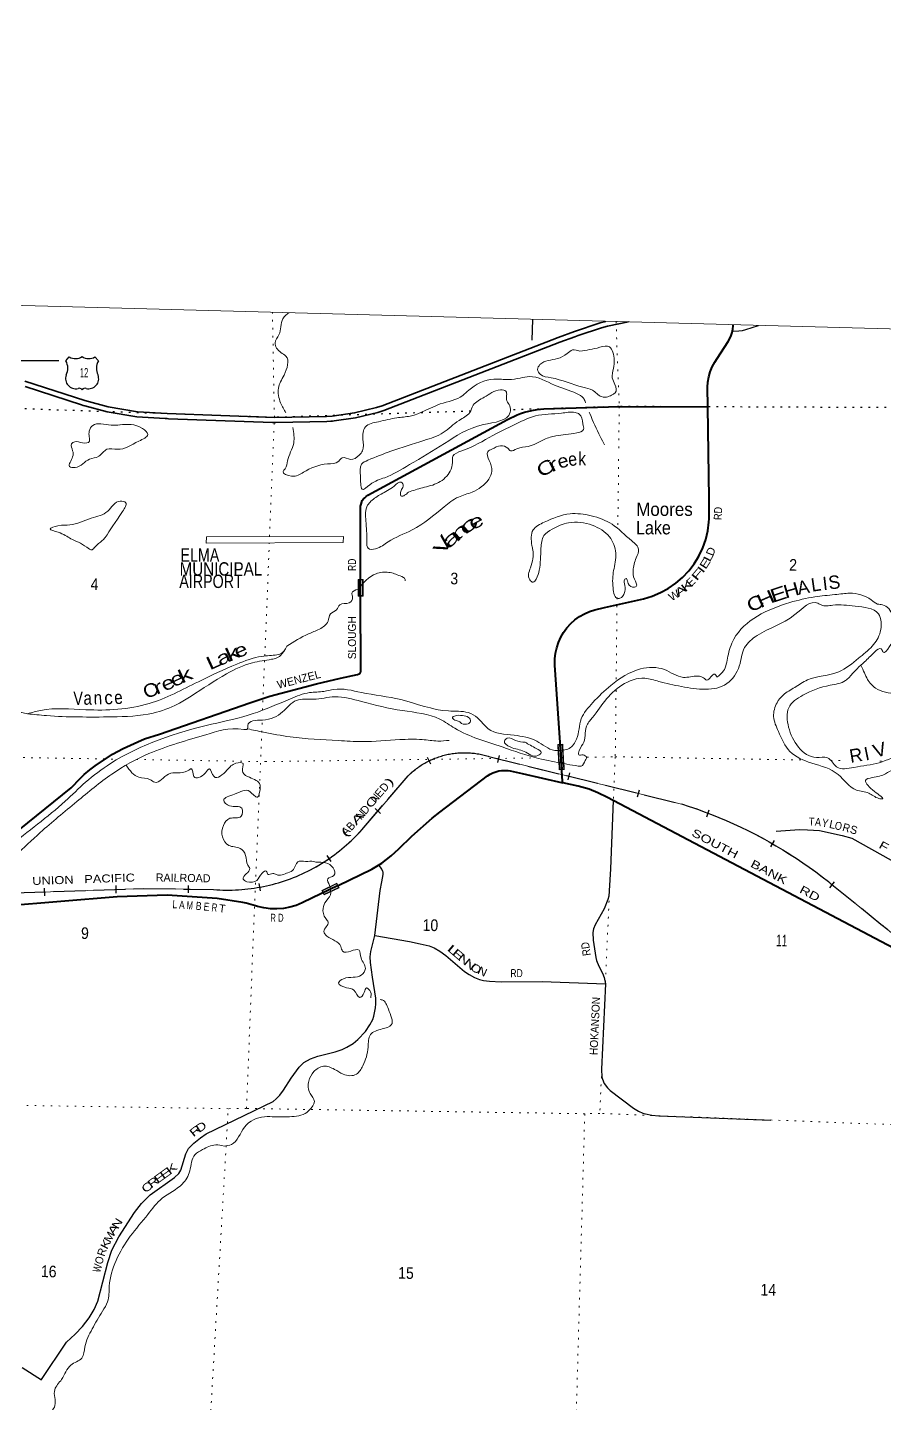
# Model space of a CAD drawing. Header units: feet. Extents: x -757852 to -501257, y -360805 to -170898.
# Drawn here: x -612499 to -599646, y -191529 to -170898 of the extents above; entities that cross this region are included whole.
import ezdxf
from ezdxf.enums import TextEntityAlignment as Align

# ---------------------------------------------------------------- set-up
doc = ezdxf.new("R2010")
doc.units = ezdxf.units.FT
doc.header["$LTSCALE"] = 80
doc.linetypes.add('DOTTED', pattern=[1.5, 0.3, -1.2])
doc.linetypes.add('LONG_DASHED', pattern=[7.5, 6, -1.5])
for name, color, linetype, lineweight in [('16', 7, 'Continuous', 25), ('20', 7, 'Continuous', 70), ('26', 7, 'Continuous', 40), ('27', 7, 'Continuous', 13), ('29', 7, 'Continuous', 25), ('31', 7, 'Continuous', 13), ('34', 7, 'Continuous', 13), ('36', 7, 'Continuous', 13), ('39', 7, 'Continuous', 13), ('4', 7, 'Continuous', 13), ('41', 7, 'Continuous', 13), ('6', 7, 'DOTTED', 25), ('61', 7, 'Continuous', 13), ('63', 7, 'Continuous', 25), ('7', 7, 'DOTTED', 13)]:
    doc.layers.add(name, color=color, linetype=linetype, lineweight=lineweight)
doc.layers.add('30', color=7, linetype='Continuous')

msp = doc.modelspace()

# ---------------------------------------------------------------- linework, layer by layer
at = {"layer": '16'}
for p, q in [((-611923.39, -175896.76), (-611872.08, -175838)), ((-611680.32, -175832.03), (-611680.6, -175832.23)), ((-611488.23, -175837.91), (-611436.84, -175896.76))]:
    msp.add_line(p, q, dxfattribs=at)
for centre, radius, start, end in [((-612116.37, -176007.39), 222.05, 332.97043, 29.75871), ((-611781, -175680.34), 182.07, 239.97227, 303.45418), ((-611579.22, -175680.84), 181.52, 236.33975, 300.08743), ((-611579.23, -175680.34), 182.07, 236.54582, 236.59441), ((-611243.87, -176007.39), 222.05, 150.24129, 207.02957), ((-611777.18, -176162.29), 151.42, 159.09177, 283.81923), ((-611583.06, -176162.29), 151.42, 256.18077, 20.90823)]:
    msp.add_arc(centre, radius, start, end, dxfattribs=at)
for centre, major_axis, start_param, end_param in [((-611721.84, -176361.11), (-19.56, 51.67), 4.95877769, 6.28318531), ((-611638.39, -176361.11), (19.56, 51.67), 0, 1.32637542)]:
    msp.add_ellipse(centre, major_axis=major_axis, ratio=0.929097, start_param=start_param, end_param=end_param, dxfattribs=at)
at = {"layer": '20', "lineweight": 35}
for points in [[(-612538.45, -176199.08), (-611640.84, -176492.04), (-611290.55, -176585.86), (-610850.95, -176659.86), (-610406.02, -176687.5), (-608796.83, -176744.02), (-608013.32, -176729.41), (-607929.85, -176723.01), (-607594.05, -176677.16), (-607264.89, -176596.46), (-607178.05, -176568.95), (-604539.97, -175544.03), (-604293.17, -175454.11), (-603912.71, -175326.38), (-603827.68, -175303.48)], [(-612536.74, -176278.54), (-611689.11, -176555.18), (-611663.5, -176563.54), (-611639.11, -176570.07), (-611306.85, -176659.07), (-610859.51, -176734.37), (-610433.65, -176760.82), (-610405.75, -176762.55), (-610383.65, -176763.33), (-608824.46, -176818.09), (-608799.43, -176818.97), (-608774.46, -176818.51), (-608008, -176804.22), (-607948.69, -176799.67), (-607923.48, -176797.73), (-607898.69, -176794.35), (-607580.03, -176750.84), (-607243.25, -176668.27), (-607154.39, -176640.12), (-604513.55, -175614.23), (-604292.5, -175533.69), (-604264.52, -175523.49), (-604242.5, -175516.1), (-603892.6, -175398.63), (-603801.63, -175374.53), (-603484.88, -175312.57)]]:
    msp.add_lwpolyline(points, dxfattribs=at)
at = {"layer": '26'}
for p, q in [((-602277.63, -177958.04), (-602297.39, -176585.65)), ((-607393.41, -177907.7), (-605300.93, -176777.47)), ((-602275.81, -178084.4), (-602277.63, -177958.04))]:
    msp.add_line(p, q, dxfattribs=at)
for points in [[(-602297.39, -176585.65), (-602301.62, -176292.17), (-602295.5, -176212.98), (-602281.13, -176134.86), (-602258.67, -176058.67), (-602228.38, -175985.25), (-602190.58, -175915.4), (-602154.94, -175862.25), (-601992.26, -175605.73), (-601967.22, -175562.42), (-601946.84, -175516.73), (-601931.34, -175469.16), (-601920.91, -175420.23), (-601915.64, -175370.48), (-601915.02, -175354.12)], [(-604753.7, -176614.58), (-603624.83, -176580.03), (-602297.39, -176585.65)], [(-605300.93, -176777.47), (-605154.21, -176706.4), (-605107.43, -176685.34), (-605046.61, -176664.28), (-604936.67, -176640.87), (-604857.14, -176626.83), (-604753.7, -176614.58)], [(-607505.16, -178104.59), (-607502.72, -178074.26), (-607496.87, -178042.66), (-607478.16, -177991.18), (-607458.28, -177965.44), (-607440.73, -177947.89), (-607422.02, -177927.99), (-607393.41, -177907.7)], [(-607500.46, -180548.58), (-607502.62, -179424.45), (-607505.16, -178104.59)], [(-602278.91, -178314.5), (-602277.68, -178266.66), (-602274.8, -178154.6), (-602275.81, -178084.4)], [(-604510.5, -181644.69), (-604512.17, -181619.69), (-604589.93, -180457.71), (-604590.47, -180447.62), (-604590.05, -180363.19), (-604580.8, -180279.26), (-604562.83, -180196.75), (-604536.33, -180116.58), (-604501.6, -180039.62), (-604459.01, -179966.7), (-604409.04, -179898.64), (-604352.22, -179836.18), (-604289.19, -179780), (-604220.63, -179730.71), (-604147.3, -179688.86), (-604069.99, -179654.9), (-603989.55, -179629.22), (-603847.33, -179596.21), (-603260.62, -179461.69), (-603131.39, -179423.25), (-603006.88, -179371.51), (-602888.46, -179307.04), (-602777.43, -179230.55), (-602675.01, -179142.87), (-602582.31, -179044.97), (-602500.35, -178937.91), (-602430.03, -178822.87), (-602372.12, -178701.11), (-602327.26, -178573.97), (-602295.93, -178442.83), (-602279.2, -178316.66), (-602278.91, -178314.5)], [(-611843.15, -182298.17), (-611704.12, -182153.5), (-611651.49, -182096.17), (-611563.77, -182027.13), (-611485.41, -181969.8), (-611222.26, -181793.12), (-611066.7, -181707.7), (-610843.32, -181605.9), (-610743.9, -181564.95), (-610520.52, -181493.57), (-609163.83, -181025.54), (-608864.42, -180922.57), (-608167.36, -180740.04), (-607807.13, -180655.79), (-607548.51, -180600.31)], [(-607548.51, -180600.31), (-607525.85, -180590.85), (-607518.53, -180585.87), (-607511.81, -180577.98), (-607504.8, -180567.44), (-607500.46, -180548.58)], [(-604471.91, -182221.38), (-604473.58, -182196.38), (-604510.5, -181644.69), (-604486.19, -182024.17)], [(-607841.37, -183761.73), (-607335.46, -183517.02), (-607184.87, -183425.61), (-607044.65, -183318.97), (-606928.72, -183211.04), (-606735.19, -183024.65), (-606431.15, -182752.66), (-606314.65, -182662.52), (-605602.53, -182119.62), (-605562.58, -182094.28), (-605520.19, -182073.25), (-605475.84, -182056.77), (-605430.01, -182045.02), (-605383.21, -182038.12), (-605335.94, -182036.15), (-605288.72, -182039.14), (-605261.06, -182043.22), (-605080.57, -182085.31), (-604471.91, -182221.38)], [(-612883.04, -183138.72), (-611843.15, -182298.17)], [(-595540.12, -187662.57), (-596038.99, -187248.41), (-596781.73, -186629.51), (-597092.44, -186347.79), (-598589.4, -185127.21), (-598633.41, -185091.04), (-598704.25, -185042.49), (-598779.77, -185001.62), (-598859.15, -184968.86), (-598941.52, -184944.58), (-599078.68, -184901.37), (-599320.51, -184803.01), (-603799.81, -182442.12), (-603946.42, -182371.67), (-604077.82, -182319.75), (-604238.94, -182273.46), (-604471.91, -182221.38)], [(-607841.37, -183761.73), (-608368.6, -184016.76), (-608380.2, -184022.39), (-608470.73, -184059.89), (-608564.69, -184087.73), (-608661.03, -184105.59), (-608758.72, -184113.29), (-608856.68, -184110.73), (-608953.84, -184097.95), (-609049.12, -184075.08), (-609079.36, -184065.23), (-609218.52, -184029.3), (-609243.62, -184022.83), (-609268.52, -184019), (-609656.39, -183959.41), (-610405.21, -183906.18), (-611155.49, -183931.52), (-612842.65, -184073.79)]]:
    msp.add_lwpolyline(points, dxfattribs=at)
at = {"layer": '27'}
for points in [[(-602275.81, -178084.4), (-602271.79, -177958.04), (-602277.63, -177958.04)], [(-602278.91, -178314.5), (-602281.61, -178266.66), (-602275.81, -178084.4)]]:
    msp.add_lwpolyline(points, dxfattribs=at)
at = {"layer": '29'}
for p, q in [((-604927.56, -175274.27), (-604935.28, -175584.4)), ((-613219.33, -175886.93), (-612031.44, -175892.8)), ((-607290.19, -184511.25), (-606770.08, -184600.91)), ((-603832.65, -185235.67), (-603889.33, -186518.18)), ((-603029.67, -187213.92), (-601352.86, -187279.86))]:
    msp.add_line(p, q, dxfattribs=at)
for points in [[(-601925.62, -175449.47), (-601828.5, -175446.78), (-601777.04, -175439.76), (-601723.24, -175425.72), (-601537.27, -175364.87)], [(-603715.74, -182488.71), (-603757.02, -183514.76), (-603774.27, -183843.83)], [(-601271.43, -182945.72), (-600919.63, -182924.43), (-600798.84, -182926.87), (-600621.2, -182939.91), (-600283.15, -183012.07), (-600135.39, -183054.37), (-599545.7, -183382.06), (-599336.93, -183504.33), (-599283.38, -183555.13), (-599237.58, -183617.93), (-598994.26, -184039.82), (-598680.3, -184749.81), (-598646.19, -184848.58), (-598621.88, -185006.05), (-598621.35, -185100.95)], [(-607290.19, -184511.25), (-607210.76, -183838.41), (-607185.03, -183705.02), (-607166.32, -183599.71), (-607166.32, -183564.61), (-607168.66, -183550.57), (-607185.03, -183515.46), (-607228.66, -183452.19)], [(-603774.27, -183843.83), (-603781.64, -183920.3), (-603793.33, -183974.12), (-603851.81, -184109.85), (-603985.14, -184350.89), (-604010.87, -184411.73), (-604020.23, -184465.55), (-604013.21, -184580.22), (-603975.79, -184842.32), (-603964.09, -184886.78), (-603929, -184973.37), (-603877.54, -185076.34), (-603851.81, -185144.2), (-603832.65, -185235.67)], [(-608145.26, -186321.76), (-607885.6, -186254.62), (-607779.17, -186220.68), (-607707.83, -186184.41), (-607615.43, -186129.42), (-607544.09, -186072.09), (-607431.82, -185950.4), (-607365.15, -185853.28), (-607320.71, -185771.37), (-607305.5, -185721.06), (-607280.94, -185598.2), (-607276.26, -185535.02), (-607277.43, -185449.61), (-607324.22, -185136.03), (-607356.96, -184916.05), (-607359.3, -184834.14), (-607352.29, -184752.24), (-607290.19, -184511.25)], [(-606770.08, -184600.91), (-606608.44, -184635.22), (-606476.29, -184666.81), (-606397.92, -184698.4), (-606313.71, -184745.2), (-606223.66, -184811.9), (-605942.97, -185050.6), (-605873.96, -185098.57), (-605793.27, -185144.21), (-605721.92, -185171.11), (-605660.35, -185187.74), (-605571.41, -185195), (-605397.45, -185204.79)], [(-605397.45, -185204.79), (-604780.4, -185201.4), (-603832.65, -185235.67)], [(-612287.21, -191170.36), (-611913.54, -190611.98), (-611782.55, -190490.29), (-611672.61, -190375.62), (-611576.71, -190246.92), (-611499.52, -190118.2), (-611445.72, -189994.18), (-611296.02, -189413.82), (-611235.2, -189231.29), (-611127.6, -189030.04), (-610893.69, -188664.98), (-610790.77, -188529.24), (-610659.78, -188402.88), (-610294.88, -188140.79), (-610231.73, -188082.28), (-610201.32, -188028.46), (-610126.47, -187785.08), (-610086.7, -187707.86), (-610004.83, -187625.95), (-609904.25, -187544.05), (-609817.71, -187485.54), (-608816.57, -186998.79), (-608769.79, -186961.35), (-608713.65, -186905.19), (-608657.51, -186830.3), (-608545.24, -186652.45), (-608423.6, -186483.96), (-608353.42, -186418.43), (-608255.19, -186362.28), (-608145.26, -186321.76)], [(-603889.33, -186518.18), (-603883.38, -186636.06), (-603877.54, -186667.64), (-603852.97, -186729.66), (-603802.69, -186794.01), (-603759.41, -186834.97), (-603409.72, -187102.91), (-603336.03, -187146.21), (-603270.53, -187174.29), (-603231.95, -187187.16), (-603133.71, -187205.88), (-603029.67, -187213.92)], [(-612578.44, -190991.67), (-612287.31, -191174.38)]]:
    msp.add_lwpolyline(points, dxfattribs=at)
at = {"layer": '31'}
for p, q in [((-607465.43, -179171.74), (-607465.43, -179421.74)), ((-607465.43, -179421.74), (-607540.43, -179421.74))]:
    msp.add_line(p, q, dxfattribs=at)
msp.add_lwpolyline([(-607540.43, -179421.74), (-607540.43, -179171.74), (-607465.43, -179171.74)], dxfattribs=at)
msp.add_lwpolyline([(-607532.43, -179179.74), (-607473.43, -179179.74), (-607473.43, -179413.74), (-607532.43, -179413.74)], close=True, dxfattribs=at)
at = {"layer": '34'}
for p, q in [((-605580.03, -181829.69), (-602689.55, -182541.11)), ((-607486.53, -182929.67), (-606790.51, -182118.06)), ((-600460.16, -183727.43), (-599701.61, -184342.07))]:
    msp.add_line(p, q, dxfattribs=at)
msp.add_lwpolyline([(-612891.38, -183879), (-612707.25, -183875.78), (-610757.5, -183806.74), (-609709.36, -183824.78)], dxfattribs=at)
for centre, radius, start, end in [((-605947.77, -182970.83), 1198.93, 72.13834, 134.66103), ((-604729.16, -189061.98), 6832.41, 51.33134, 72.63131), ((-609500.01, -181137.12), 2695.8, 265.54603, 318.32221), ((-604374.13, -190331.86), 7596.72, 46.80372, 52.04291)]:
    msp.add_arc(centre, radius, start, end, dxfattribs=at)
at = {"layer": '36'}
msp.add_lwpolyline([(-607759.05, -178530.58), (-609816.88, -178533.93), (-609818.4, -178629.57), (-607764.26, -178619.16)], close=True, dxfattribs=at)
at = {"layer": '39'}
for points in [[(-608582.35, -175177.54), (-608629.11, -175214), (-608668.18, -175263.56), (-608728.8, -175507.62), (-608786.2, -175626.95), (-608699.33, -175770.1), (-608624.25, -175824.36), (-608651.72, -176109.53), (-608737.28, -176306.66), (-608702.65, -176524.97), (-608626.34, -176675.41)], [(-604213.27, -175751.68), (-603913.92, -175692.88), (-603772.84, -175684.4), (-603720.61, -175766.26), (-603710.74, -176008.1), (-603728.54, -176152.6), (-603688.85, -176252.26), (-603683.96, -176375.19), (-603720.78, -176398.41), (-603794.16, -176434.79), (-603890.69, -176432.32), (-604025.06, -176336.29), (-604168.77, -176290.34), (-604646.1, -176149.32), (-604809.71, -176094.81), (-604848.17, -176025.38), (-604814.08, -175951.76), (-604548.15, -175861.91), (-604405.3, -175785.03), (-604327.49, -175732.66), (-604213.27, -175751.68)], [(-608521.82, -176892.67), (-608506.92, -177129.91), (-608600.28, -177395.29), (-608635.51, -177513.17), (-608664.75, -177554.7), (-608541.77, -177624.27), (-608359.18, -177566.52), (-608001.76, -177440.75), (-607831.69, -177400.8), (-607780.07, -177349.78), (-607653.94, -177375.14), (-607525.49, -177309.97), (-607475.51, -177244.8), (-607469, -177069.82), (-607432.06, -176885.55), (-607234.86, -176808.03), (-606959.7, -176750.63), (-606757.77, -176723.57), (-606308.36, -176541.77), (-605971.05, -176415.49), (-605882.51, -176337.22), (-605503.9, -176169.71), (-605280.67, -176175.41), (-605111.07, -176153.56), (-604971.63, -176130.95), (-604594.6, -176259.35), (-604265.77, -176384.5), (-604157.08, -176461.77), (-604131.88, -176523.11)], [(-606770.48, -177452.04), (-606247.16, -177135.22), (-605662.32, -176852.18), (-605261.12, -176667.13), (-605266.68, -176570.36), (-605311.02, -176494.74), (-605312.92, -176412.14), (-605323.43, -176351.48), (-605403.41, -176331.32), (-605649.75, -176441.8), (-605813.85, -176562.44), (-605866.92, -176669.8), (-606026.94, -176788.52), (-606263.07, -176971.74), (-606553.87, -177089.14), (-607049.07, -177251.66), (-607394.62, -177385.78), (-607488.73, -177445.79), (-607505.3, -177620.52), (-607502.27, -177737.36), (-607480.26, -177820.47), (-607363.82, -177752.97), (-607141.77, -177647.91), (-606770.48, -177452.04)], [(-606785.11, -177864.37), (-606576.16, -177799.24), (-606334.67, -177720.85), (-606159.18, -177548.16), (-606125.7, -177420.17), (-606119.24, -177325.71), (-605986.4, -177246.56), (-605521.67, -177016.83), (-605118.04, -176815.74), (-604880.16, -176721.14), (-604492.21, -176680), (-604286.64, -176670.66), (-604223.47, -176695.62), (-604168.83, -176839.95), (-604160.94, -176924.71), (-604262.89, -176976.47), (-604573.94, -177020.87), (-604750.41, -177074.76), (-604992.57, -177179.31), (-605158.46, -177213.32), (-605253.86, -177245.12), (-605297.12, -177205.76), (-605402.82, -177168.84), (-605534.94, -177219.83), (-605596.31, -177258.52), (-605575.54, -177389.91), (-605533.32, -177548.02), (-605582.74, -177669.57), (-605831.25, -177864.55), (-606036.39, -177937.83), (-606251.48, -178085.35), (-606729.22, -178429.5), (-607092.05, -178609.49), (-607277.85, -178713.47), (-607390.37, -178706.57), (-607409.9, -178605.41), (-607424.1, -178297.02), (-607397.83, -178058.12), (-607348.07, -178001), (-607196.4, -177894.15), (-607002.09, -177772.27), (-606896.01, -177716.59), (-606870.44, -177739.39), (-606880.35, -177811.61), (-606905.98, -177869.34), (-606889.33, -177926.14), (-606844.67, -177911.17), (-606785.11, -177864.37)], [(-604073.64, -176664.85), (-604064.29, -176687.6), (-603910.14, -177031.77), (-603844.15, -177153.03)], [(-611115.96, -176855.98), (-610775.22, -176908.97), (-610697.05, -176999.54), (-610828.4, -177098.87), (-611149.51, -177221.53), (-611310.5, -177221.45), (-611429.94, -177327.12), (-611569.94, -177371.86), (-611786.43, -177495.19), (-611868.57, -177481.01), (-611822.56, -177335.22), (-611822.24, -177244.63), (-611837.65, -177139.55), (-611790.57, -177108.54), (-611672.28, -177125.65), (-611571.05, -177102.06), (-611573.36, -177035.57), (-611573.2, -176951.02), (-611520.65, -176863.78), (-611397.25, -176838.74), (-611246.83, -176858.68), (-611109.93, -176856.13)], [(-598944.85, -177815.95), (-599056.7, -177751.51), (-599230.11, -177765.21), (-599342.48, -177830.79), (-599357.6, -177949.19), (-599329.62, -178112.97), (-599329.58, -178267.99), (-599361.31, -178406.09), (-599286.15, -178613.36), (-599297.62, -178824.46), (-599228.18, -179019.5), (-598965.89, -179775.11), (-598811.02, -180169.63), (-598767.94, -180450.57), (-598623.27, -180693.83), (-598463.85, -180911.3), (-598414.21, -181093.76), (-598452.48, -181173.31), (-598602.12, -181123.19), (-598947.96, -181033.84), (-599469.64, -180895.71), (-599781.14, -180801.19), (-599900.55, -180671.31), (-599946.38, -180575.52), (-599998.86, -180459.51)], [(-611334.51, -178545.54), (-611072.88, -178153.6), (-611027.23, -178021.89), (-611107.1, -177997.71), (-611296.16, -178149.92), (-611542.39, -178256.38), (-611862.88, -178354.9), (-612042.33, -178368.44), (-612158.26, -178415.81), (-612040.79, -178465.11), (-611850.11, -178562.59), (-611609.88, -178689.51), (-611530.37, -178727.78), (-611489.12, -178688.57), (-611377.88, -178588.73), (-611334.51, -178545.54)], [(-604936.25, -178666.51), (-604916.12, -178431.47), (-604748.11, -178314.96), (-604362.54, -178189.92), (-604045.31, -178218.14), (-603732.68, -178346.91), (-603437.23, -178596.04), (-603333.8, -178721.48), (-603369.24, -178847.41), (-603416.44, -179039.48), (-603397.58, -179166.79), (-603370.27, -179278.22), (-603424.93, -179290.91), (-603500.98, -179196.37), (-603522.11, -179157.57), (-603540.58, -179171.2), (-603538.93, -179263.85), (-603550.81, -179385.88), (-603588.19, -179441.94), (-603640.59, -179460.56), (-603716.99, -179301.58), (-603708.25, -179040.08), (-603675.38, -178779.2), (-603771.73, -178535.16), (-604028.87, -178361.5), (-604384.11, -178324.25), (-604632.09, -178420.6), (-604753.28, -178516.16), (-604798.37, -178704.25), (-604822.95, -179033.79), (-604872.77, -179171.43), (-604916.15, -179214.62), (-604965.54, -179179.13), (-604956.86, -178998.16), (-604919.76, -178729.34), (-604936.25, -178666.51)], [(-607542, -179320.85), (-607271.39, -179088.09), (-607079.67, -179066.81), (-606908.01, -179121.52), (-606834.9, -179173.72), (-606833.46, -179195.9)], [(-608609.37, -180173.31), (-608284.7, -179990.34), (-608121.85, -179917.99), (-607992.04, -179800.51), (-607954.96, -179688.71), (-607864.81, -179626.59), (-607814.63, -179553.38), (-607672.98, -179522.77), (-607622.59, -179441.51), (-607633, -179376.82), (-607542, -179320.85)], [(-604452.09, -181934.75), (-604408.81, -181943.41), (-604238.49, -181971.91), (-604196.25, -181972.99), (-604133.65, -181886), (-604116.37, -181840.14), (-604165.76, -181804.66), (-604230.12, -181803.01), (-604224.44, -181738.74), (-604156.82, -181613.63), (-604101.57, -181343.25), (-604053.66, -181280.05), (-603841.18, -180999.59), (-603583.38, -180756.53), (-603238.65, -180654.6), (-603032.6, -180702.13), (-602690.47, -180779.31), (-602009.13, -180734.28), (-601823.26, -180471.27), (-601743.72, -180195.47), (-601555.9, -180013.03), (-600990.4, -179699.3), (-600643.96, -179530.98), (-600598.33, -179556.3), (-600421.3, -179558.8), (-600087.68, -179575.37), (-599738.38, -179686.95), (-599709.17, -179959.49), (-599829.34, -180171.83), (-600037.32, -180355.77), (-600332.35, -180559.63), (-600802.33, -180680.52), (-600992.36, -180792.44), (-601166.36, -180906.78), (-601257.85, -181021.21), (-601309.43, -181227.26), (-601236.75, -181452.58), (-601065.37, -181752.9), (-600737.79, -181926.34), (-600341.73, -182097.5), (-600068.05, -182331.98), (-599882.05, -182376.99), (-599729.17, -182457.39), (-599676.99, -182462.75), (-599794.96, -182355.05), (-599893.23, -182263.96)], [(-602159.59, -180637.84), (-602062.63, -180545.69), (-601994.6, -180325.97), (-601905.47, -180068.54), (-601066.7, -179520), (-600691.81, -179435.13), (-600393.08, -179400.48), (-600272, -179387.46), (-600171.19, -179379.97), (-599845.77, -179480.88), (-599750.74, -179541.69), (-599674.58, -179553.7), (-599485.79, -179959.14), (-599571.98, -180180.41), (-599664.7, -180264.62), (-599697.54, -180211.44), (-599791.35, -180259.37), (-599944.1, -180408.48), (-600057.45, -180512.29), (-600115.36, -180573.22), (-600231.09, -180691.06), (-600462.26, -180759.66), (-600870.63, -180910.3), (-601082.68, -181096.14), (-601084.11, -181386.01), (-600936.92, -181687.72), (-600667.24, -181843.58), (-600502.28, -181845.78), (-600364.98, -181984.17), (-600103.54, -181990.84), (-599727.47, -181921.92), (-599347.67, -181786.65), (-598947.11, -181782.78), (-598640.77, -181921.46), (-598438.04, -182176.27), (-598242.76, -182720.8), (-598150.49, -182966.75), (-598210.64, -183271.23), (-598315.75, -183445.71), (-598275.6, -183605.78), (-598211.9, -183945.63), (-598076.99, -184333.6), (-597874.09, -184425.34), (-597636.24, -184723.33), (-597075.37, -185293.29), (-596736.86, -185511.3), (-596313.88, -185652.95), (-595957.89, -185817.05), (-595669.19, -186015.68), (-595502.89, -186220.86)], [(-612499.23, -181187.38), (-612302.71, -181136.03), (-611626.32, -181127.11), (-610676.11, -181034.59), (-609937.19, -180707.16), (-609360.92, -180444.04), (-608983.6, -180326.83), (-608757.64, -180304.41), (-608674.25, -180270.3), (-608609.37, -180173.31), (-608682.82, -180290.22), (-608839.84, -180370.77), (-609126.96, -180423.84), (-609513.57, -180589.13), (-610045.35, -180921.83), (-610247.65, -181041.49), (-610613.37, -181177.12), (-611234.64, -181233.74), (-611737.76, -181235), (-612216.19, -181214.74), (-612499.23, -181187.38)], [(-616658.18, -180338.68), (-616537.87, -180397.84), (-616479.35, -180391.28), (-616455.98, -180343.55), (-616350.54, -180390.54), (-616097.97, -180429.19), (-615842.83, -180524.28), (-615644.52, -180638.06), (-615478.94, -180616.11), (-615266.85, -180585.28), (-615050.9, -180639.11), (-614893.27, -180691.45), (-614599.76, -180702.96), (-614537.21, -180696.51), (-614482.24, -180750.25), (-614351.99, -180771.69), (-614362.62, -180872.08), (-614363.62, -180988.83), (-614332.9, -181124.5), (-614233.42, -181090.8), (-614110.13, -181148.3), (-614020.05, -181166.7), (-613956.98, -181140.13), (-613901.55, -181175.77), (-613724.79, -181188.33), (-613642.6, -181279.01), (-613500.18, -181296.73), (-613319.38, -181230.88), (-613004.26, -181184.57), (-612758.45, -181172.72), (-612589.31, -181168.98), (-612499.23, -181187.38)], [(-604464.96, -181733.54), (-604374.54, -181706.72), (-604264.33, -181568.61), (-604194.12, -181264.39), (-604020.78, -181019.17), (-603750.56, -180762.33), (-603303.51, -180516.04), (-602945.54, -180525.18), (-602662.77, -180641.1), (-602442.94, -180622.55), (-602359.15, -180650.86), (-602311.66, -180682.27), (-602192.64, -180592.7), (-602159.59, -180637.84)], [(-621164.24, -182585.6), (-621118.21, -182594.18), (-620859.85, -182486.01), (-620647.2, -182042.49), (-620415.16, -181549.13), (-620077.89, -181267.83), (-619545.78, -181235.1), (-619224.03, -181400.34), (-618881.41, -181692.95), (-618391.57, -182051.72), (-617368.09, -182552.95), (-616879.67, -182654), (-616749.12, -182741.88), (-616434.34, -183100.22), (-616283.01, -183240.98), (-615954.6, -183382.23), (-615632.65, -183617.94), (-615187.82, -183848.73), (-614421.31, -184013.24), (-614030.44, -183995.03), (-613442.05, -183730.2), (-612769.84, -183179.62), (-611933.27, -182498.34), (-611628.13, -182214.21), (-611254.66, -181933.83), (-609738.26, -181344.39), (-609114.35, -181185.16), (-608555.21, -180961.87), (-608269.11, -180870.52), (-608053.31, -180851.86), (-607903.61, -180821.46), (-607492.27, -180868.19), (-606901.39, -180975.87), (-606185.32, -181145.14), (-605890.16, -181170.79), (-605749.24, -181246.86), (-605590.48, -181411.97), (-605202.62, -181510.44), (-604862.76, -181597.63), (-604592.67, -181737.39), (-604464.96, -181733.54)], [(-621083.53, -182756.11), (-620754.52, -182615.54), (-620556.58, -182352.83), (-620445.52, -181946.97), (-620173.78, -181553.27), (-619720.86, -181391.69), (-619375.85, -181513.24), (-618964.29, -181863.97), (-618578.09, -182105.35), (-617395.8, -182769.68), (-617097.3, -182900.1), (-616826.14, -183076.13), (-616726.63, -183197.45), (-616676.46, -183281.27), (-616460.3, -183327.05), (-616294.17, -183440), (-615760.59, -183662.99), (-615424.91, -183834.63), (-614884.57, -184019.07), (-614204.59, -184113.79), (-613937.32, -184051.76), (-613537.05, -183902.93), (-613057, -183625.27), (-612309.64, -182969.9), (-611760.37, -182504.77), (-611232.56, -182091.43), (-610679.33, -181785.44), (-609826.82, -181501.18), (-609257.27, -181421.09), (-609202.81, -181416.44), (-609195.43, -181364.28), (-608975.96, -181281.3), (-608673, -181160.18), (-608465.28, -180986.31), (-608209.3, -180970.69), (-607890.37, -180932.52), (-607487.7, -181003.19), (-606877.43, -181139.56), (-606313.26, -181268.7), (-606091.34, -181403.21), (-605382.18, -181685.04), (-604835.25, -181858.04), (-604452.09, -181934.75)], [(-605988.97, -181335.36), (-605892.44, -181337.82), (-605857.32, -181302.48), (-605883.93, -181241.41), (-605973.8, -181214.96), (-606096.74, -181221.89), (-606125.41, -181241.29), (-606090.24, -181282.45), (-606024.4, -181304.26), (-605988.97, -181335.36)], [(-609196.63, -181413.83), (-608960.51, -181462.89), (-608561.86, -181533.45), (-607836.86, -181590.2), (-607479.04, -181605.37), (-606916.82, -181575.42), (-606580.71, -181573.93), (-606343.82, -181596.08), (-606174.53, -181586.31)], [(-605036.22, -181613.34), (-604861.68, -181712.41), (-604796.72, -181768.43), (-604844.16, -181813.52), (-605049.85, -181751.9), (-605261.42, -181684.09), (-605347.68, -181595.32), (-605304.36, -181554.15), (-605178.44, -181587.56), (-605036.22, -181613.34)], [(-611021.8, -181959.18), (-610827.31, -182140.02), (-610665.14, -182172.34), (-610589.75, -182214.53), (-610385.33, -182090.9), (-610098.31, -182041.85), (-610041.23, -182013.11), (-610003.9, -182126.8), (-609831.52, -182074.83), (-609771.59, -182013.95), (-609702.14, -182130.48), (-609508.45, -182032.74), (-609372.98, -181929.5), (-609266.44, -181934.23), (-609277.23, -182040.65), (-609198.96, -182127.21), (-609020.56, -182232.42), (-609017.89, -182363.35), (-609049.97, -182437.02), (-609164.54, -182353.57), (-609392.98, -182394.04), (-609556.3, -182484.5), (-609467.87, -182567.28), (-609285.69, -182604.14), (-609294.83, -182724.7), (-609462.63, -182754.65), (-609561.96, -182860.83), (-609574.45, -183033.65), (-609481.13, -183160.85), (-609311.23, -183205.45), (-609227.44, -183312.27), (-609194.97, -183458.05), (-609166.05, -183507.11), (-609264.71, -183665.65), (-609209.38, -183705.31), (-609060, -183686.98), (-608978.67, -183576.31), (-608917.51, -183545.66), (-608892.66, -183596.63), (-608821.59, -183581.47), (-608765.96, -183599.86), (-608592.58, -183570.16), (-608510.59, -183522.1), (-608447.11, -183408.68), (-608328.2, -183401.65), (-608203.12, -183401.92), (-608177.07, -183411.25)], [(-599893.23, -182263.96), (-599931.49, -182186.48), (-599829.8, -182144.79), (-599629.1, -182087.5), (-599379.86, -181942.86), (-599086.35, -181954.38), (-598724.84, -182060.24), (-598544.34, -182397.03), (-598360.96, -182778.18), (-598397.79, -182958.43), (-598459.84, -183101.8), (-598478.68, -183286.54), (-598507.53, -183469), (-598378.35, -183923.26), (-598179.04, -184389.38), (-597901.23, -184619.93), (-597583.15, -184928.02), (-597313.7, -185248.96), (-596988.25, -185583.4), (-596618.75, -185770), (-596486.34, -185863.97), (-596477.42, -185829.97), (-596359.07, -185845.07), (-596260.54, -185926.1), (-596182.16, -185930.11), (-595968.43, -186070.45), (-595676.44, -186297.34), (-595508.57, -186468.83)], [(-608177.08, -183411.25), (-607916.15, -183498.73), (-607902.96, -183611.81), (-607996.81, -183661.76), (-607969.24, -183763.13), (-607951.49, -183859.23)], [(-607951.49, -183859.22), (-607949.81, -183868.31), (-608021.49, -183995.33), (-608066.57, -184104.9), (-608026.26, -184258.94), (-607989.4, -184312.22), (-608055.37, -184451.47), (-608008.86, -184521.1), (-607801.53, -184675.37), (-607773.23, -184748.57), (-607527.31, -184732.7), (-607496.07, -184848.25), (-607431.74, -185006.92), (-607492.7, -185108.04), (-607759.66, -185159.61), (-607833.71, -185222.15), (-607712.85, -185295.69), (-607605.08, -185330.66), (-607517.38, -185441.61), (-607451.06, -185366.8), (-607415.06, -185297.25), (-607354.23, -185357.7), (-607351.4, -185448.17)], [(-607210.43, -185473.18), (-607178.23, -185478.45), (-607087.18, -185615.65), (-607042.96, -185852.33), (-607179.36, -185913.27), (-607354.59, -185997.39), (-607391.63, -186185.68), (-607469.27, -186465.56), (-607567.1, -186591.91), (-607764.34, -186592.91), (-607893.24, -186519.16), (-608059.08, -186472.65), (-608206.05, -186553.46), (-608280.11, -186694.51), (-608260.79, -186882.23), (-608197.43, -187000.62), (-608275.25, -187131.5), (-608310.32, -187164.83), (-608569.55, -187228.68), (-608788.96, -187231.14), (-608945.87, -187229.15), (-609243.68, -187384.62), (-609439.55, -187645.37), (-609550.83, -187668.7)], [(-609550.83, -187668.7), (-609677.17, -187651.39), (-609876.22, -187722.81), (-609986.78, -187796.49), (-610065.55, -188042.11), (-610177.26, -188238.57), (-610480.59, -188452.29), (-610694.1, -188694.47), (-610958.09, -189021.93), (-611170.68, -189384.93), (-611273.18, -189770.86), (-611297.35, -190002.49), (-611376.23, -190145.46), (-611529.12, -190410.58), (-611638.67, -190679.57), (-611685.25, -190847.5), (-611848.93, -190952.03), (-611987.3, -191167.95), (-612091.89, -191322.31), (-612087.89, -191557.96), (-612207.28, -191740.13), (-612270.77, -191861.32), (-612358.97, -192004.02), (-612350.94, -192161.26), (-612597.07, -192732.77), (-612655.14, -192878.26), (-612766.28, -193052.59), (-612979.93, -193143.77), (-613107.62, -193257.28), (-613241.79, -193231.71), (-613447.6, -193331.15), (-613668.3, -193383.9), (-613872.42, -193573.98), (-614029.1, -193797.47), (-614116.37, -194060.99), (-614411.08, -194095.75), (-614620.74, -194110.54), (-614773.86, -194273.73), (-614932.63, -194344.17), (-615335.08, -194656.02), (-615501.91, -194726.25), (-615756.96, -194862.68), (-615959.02, -195050.8), (-616200.77, -195217.77), (-616789.61, -195265.15), (-616922.81, -195358.39), (-616953.51, -195534.77), (-617085.01, -195640.13), (-617255.96, -195714.28), (-617381.47, -195664.78), (-617750.58, -195776.15), (-618124.66, -195923.64), (-618418.29, -196073.18), (-618636.79, -196274.97), (-618883.75, -196409.6), (-618986.44, -196646.55), (-618981.61, -196771.49), (-619211.5, -196868.3), (-619400.61, -197101.04), (-619684.13, -197717.91), (-619838.89, -197866.97), (-620056.68, -198119.1), (-620282.4, -198288.49), (-620425.87, -198468.04), (-620617.28, -198477.25), (-620720.06, -198561.19), (-620770.29, -198557.9), (-620881.93, -198595.31), (-620998.94, -198606.42), (-621081.76, -198696.92), (-621202.42, -198693.84), (-621366.14, -198643.36), (-621558.58, -198614.29), (-621655.94, -198722.53), (-621614.92, -198926.91), (-621591.67, -199040.25), (-621743.38, -199070.6), (-621999.72, -199100.3), (-622110.54, -199184.04), (-622118.3, -199407.31), (-622135.39, -199680.68), (-622268.67, -199932.96), (-622311.74, -200121.1), (-622278.04, -200375.63), (-622242.19, -200702.69), (-622251.95, -200847.39), (-622185.65, -201008.13), (-622256.92, -201119.05), (-622513.37, -201231.29), (-622853.57, -201470.23), (-623168.24, -201576.96), (-623478.73, -201756.27), (-623931.39, -201907.79), (-624119.63, -202184.84), (-624341.76, -202527.46), (-624334.63, -202875.93), (-624329.76, -203155.9)]]:
    msp.add_spline(points, degree=3, dxfattribs=at)
at = {"layer": '4'}
msp.add_lwpolyline([(-751809.62, -170897.83), (-720494.9, -171910.43), (-689178.81, -172879.95), (-657861.41, -173806.4), (-626542.79, -174689.77), (-595222.97, -175530.05), (-563902.02, -176327.26), (-532580.01, -177081.38), (-501256.99, -177792.41), (-505285.46, -360804.74), (-536860.21, -360087.99), (-568433.95, -359327.81), (-600006.62, -358524.19), (-631578.15, -357677.16), (-663148.48, -356786.69), (-694717.56, -355852.8), (-726285.32, -354875.48), (-757851.71, -353854.74)], close=True, dxfattribs=at)
msp.add_lwpolyline([(-751809.62, -170897.83), (-720494.9, -171910.43), (-689178.81, -172879.95), (-657861.41, -173806.4), (-626542.79, -174689.77), (-595222.97, -175530.05), (-563902.02, -176327.26), (-532580.01, -177081.38), (-501256.99, -177792.41), (-505285.46, -360804.74), (-536860.21, -360087.99), (-568433.95, -359327.81), (-600006.62, -358524.19), (-631578.15, -357677.16), (-663148.48, -356786.69), (-694717.56, -355852.8), (-726285.32, -354875.48), (-757851.71, -353854.74)], close=True, dxfattribs=at)
at = {"layer": '6'}
for points in [[(-605851.35, -176650.62), (-608796.83, -176744.02), (-613986.23, -176567.34), (-614012.5, -176566.94)], [(-597363.88, -176620.44), (-598421.4, -176602.06), (-603624.83, -176580.03), (-605247.62, -176631.48)]]:
    msp.add_lwpolyline(points, dxfattribs=at)
at = {"layer": '61'}
for p, q in [((-604546.01, -181647.97), (-604471.09, -181644.52)), ((-604479.16, -181652.9), (-604538.09, -181655.61)), ((-604447.4, -182021.36), (-604522.16, -182027.39)), ((-604515.56, -182018.83), (-604456.76, -182014.08)), ((-608084.31, -183837.07), (-607859, -183728.75)), ((-607859, -183728.75), (-607826.5, -183796.34))]:
    msp.add_line(p, q, dxfattribs=at)
msp.add_lwpolyline([(-607826.5, -183796.34), (-608051.81, -183904.67), (-608084.31, -183837.07)], dxfattribs=at)
msp.add_lwpolyline([(-607862.73, -183739.42), (-608073.62, -183840.81), (-608048.06, -183893.99), (-607837.16, -183792.59)], close=True, dxfattribs=at)
for centre, radius, start, end in [((-595766.08, -181293.91), 8787.46, 182.31019, 184.78361), ((-595766.08, -181293.91), 8779.46, 182.36117, 184.73627), ((-595766.09, -181293.91), 8720.46, 182.35932, 184.7371), ((-595766.09, -181293.91), 8712.46, 182.31019, 184.78361)]:
    msp.add_arc(centre, radius, start, end, dxfattribs=at)
at = {"layer": '63'}
for p, q in [((-606450.14, -181944.39), (-606498.66, -181844.99)), ((-605444.44, -181918.16), (-605418, -181810.76)), ((-604390.73, -182180.19), (-604364.3, -182072.79)), ((-603348.97, -182433.91), (-603322.54, -182326.5)), ((-607203.56, -182681.89), (-607287.52, -182609.88)), ((-602312.8, -182731.39), (-602273.81, -182627.88)), ((-601351.9, -183184.2), (-601296.77, -183088.31)), ((-607946, -183403.68), (-608006.04, -183310.78)), ((-612239.06, -183915.35), (-612242.97, -183804.81)), ((-611167.61, -183874.8), (-611171.53, -183764.25)), ((-610085.04, -183874.43), (-610083.14, -183763.84)), ((-609005.4, -183841.43), (-609024.87, -183732.55)), ((-600466.06, -183794.87), (-600396.43, -183708.93))]:
    msp.add_line(p, q, dxfattribs=at)
at = {"layer": '63', "linetype": 'LONG_DASHED'}
for points in [[(-606729.68, -182060.45), (-606713.65, -182046.96), (-606697.45, -182033.82), (-606680.99, -182020.77), (-606664.29, -182008.14), (-606647.41, -181995.85), (-606630.19, -181983.73), (-606612.9, -181972.05), (-606595.45, -181960.52), (-606577.64, -181949.33), (-606559.75, -181938.58), (-606541.62, -181928.08), (-606523.4, -181917.84), (-606504.84, -181907.94), (-606486.28, -181898.37), (-606467.4, -181889.15), (-606448.5, -181880.26), (-606429.36, -181871.63), (-606410.13, -181863.43), (-606390.74, -181855.58), (-606371.26, -181847.97), (-606351.53, -181840.78), (-606331.72, -181833.86), (-606311.82, -181827.36), (-606291.84, -181821.12), (-606271.69, -181815.38), (-606251.48, -181809.9), (-606231.25, -181804.75), (-606210.85, -181799.96), (-606190.37, -181795.57), (-606169.74, -181791.54), (-606149.18, -181787.76), (-606128.45, -181784.49), (-606107.73, -181781.56), (-606086.93, -181778.88), (-606066.21, -181776.63), (-606045.23, -181774.79), (-606024.35, -181773.22), (-606003.47, -181772.16), (-605982.59, -181771.26), (-605961.54, -181770.88), (-605940.66, -181770.83), (-605919.8, -181771.13), (-605898.75, -181771.76), (-605877.89, -181772.9), (-605857.02, -181774.21), (-605836.16, -181776.03), (-605815.21, -181778.11), (-605794.52, -181780.61), (-605773.74, -181783.53), (-605753.06, -181786.7), (-605732.37, -181790.23), (-605711.86, -181794.25), (-605691.27, -181798.52), (-605670.85, -181803.15), (-605650.51, -181808.19), (-605630.35, -181813.57), (-605610.18, -181819.29), (-605590.1, -181825.26), (-605579.73, -181828.63), (-602689.25, -182540.05), (-602575.29, -182576.42), (-602462.83, -182615.16), (-602350.98, -182655.88), (-602238.89, -182698.1), (-602128.26, -182742.72), (-602018.91, -182789.1), (-601909.3, -182836.99), (-601801.16, -182887.29), (-601694.28, -182939.32), (-601587.37, -182993.53), (-601482.38, -183049.28), (-601377.78, -183106.34), (-601274.01, -183166.01), (-601172.16, -183227.22), (-601070.91, -183290.39), (-600970.73, -183354.66), (-600871.36, -183421.54), (-600773.7, -183489.32), (-600676.86, -183559.7), (-600581.73, -183630.99), (-600487.22, -183704.23), (-600459.47, -183726.57), (-599700.92, -184341.21), (-599596.57, -184423.58)], [(-612707.28, -183874.68), (-610757.51, -183805.64), (-609709.31, -183823.68), (-609662.24, -183827.07), (-609615.4, -183829.37), (-609568.47, -183830.87), (-609521.25, -183831.84), (-609474.21, -183831.72), (-609427.38, -183830.78), (-609380.24, -183829.31), (-609333.28, -183826.75), (-609286.53, -183823.36), (-609239.44, -183819.2), (-609192.82, -183814.18), (-609146.17, -183808.62), (-609099.44, -183801.99), (-609053.18, -183794.52), (-609006.86, -183786.23), (-608960.76, -183777.38), (-608914.58, -183767.47), (-608868.9, -183756.97), (-608823.13, -183745.41), (-608777.85, -183733.25), (-608732.51, -183720.3), (-608687.65, -183706.49), (-608643, -183691.86), (-608598.57, -183676.67), (-608554.33, -183660.39), (-608510.31, -183643.55), (-608466.77, -183625.85), (-608423.45, -183607.6), (-608380.59, -183588.24), (-608337.95, -183568.32), (-608295.81, -183547.82), (-608253.88, -183526.48), (-608212.42, -183504.3), (-608171.16, -183481.3), (-608130.43, -183457.99), (-608090.15, -183433.55), (-608050.36, -183408.54), (-608010.8, -183382.97), (-607972, -183356.8), (-607933.39, -183329.55), (-607895.3, -183301.97), (-607857.94, -183273.53), (-607820.83, -183244.79), (-607784.18, -183214.94), (-607748.32, -183184.76), (-607712.95, -183154), (-607677.79, -183122.41), (-607643.65, -183090.2), (-607609.76, -183057.71), (-607576.63, -183024.34), (-607543.71, -182990.41), (-607511.84, -182956.14), (-607487.36, -182928.94), (-606791.31, -182117.31), (-606776.26, -182102.6), (-606760.98, -182088.35), (-606745.46, -182074.36), (-606729.68, -182060.45)]]:
    msp.add_lwpolyline(points, dxfattribs=at)
at = {"layer": '7'}
for p, q in [((-603633.67, -177370.93), (-603645.27, -178409.4)), ((-608940.66, -180319.15), (-608872.8, -178632.3)), ((-603656.82, -179443.12), (-603670.89, -180702.49)), ((-608973.38, -181132.36), (-608943.54, -180390.55)), ((-600455.01, -181887.37), (-600224.89, -181891.24)), ((-599715.95, -181899.8), (-599666.05, -181900.64))]:
    msp.add_line(p, q, dxfattribs=at)
for points in [[(-608868.71, -178530.72), (-608796.83, -176744.02), (-608825.3, -175170.39)], [(-603672.39, -175307.6), (-603624.83, -176580.03), (-603632.31, -177249.57)], [(-603672.36, -180833.91), (-603683.52, -181833.07), (-603915.69, -187180.32)], [(-609216.37, -187105.48), (-609001.3, -181826.41), (-608979.42, -181282.64)], [(-615301.09, -181798.52), (-614123.35, -181818.37), (-611134.53, -181868.41)], [(-610866.28, -181872.9), (-608931.78, -181905.29), (-604892.61, -181849.71)], [(-604108.54, -181838.92), (-603683.52, -181833.07), (-600838.91, -181880.92)], [(-595529.99, -187275), (-598694.69, -187379.96), (-603915.69, -187180.32), (-604141.19, -187184.63), (-609216.37, -187105.48), (-609488.13, -187108.61), (-614283.67, -187032.57), (-614849.19, -187034.25), (-619431.78, -186971.69), (-620190.36, -186968.44), (-624381.3, -186936), (-626877.39, -186849.46)], [(-610148.68, -208244.76), (-610033.56, -202832.11), (-609981.24, -197357.46), (-609777.96, -192116.17), (-609488.13, -187108.61)], [(-604141.19, -187184.63), (-604282.06, -192141.81), (-604389.17, -197399.64), (-604651.24, -202862.73), (-604827.05, -208287.92)]]:
    msp.add_lwpolyline(points, dxfattribs=at)

# ---------------------------------------------------------------- texts
at = {"layer": '16', "width": 0.6}
msp.add_text('12', height=140, dxfattribs=at).set_placement((-611650.43, -176142.54), align=Align.CENTER)
at = {"layer": '27'}
for s, rotation, width, p in [('RD', 88.176, 0.85, (-602087.07, -178284.03)), ('RD', 90.11, 0.8, (-607572.87, -179046.37)), ('SLOUGH', 90.11, 0.95, (-607571.56, -180368.47)), ('SOUTH    BANK    RD', 332.208, 1.35, (-602551.08, -183009.13))]:
    msp.add_text(s, height=120, rotation=rotation, dxfattribs=dict(at, width=width)).set_placement(p)
for s, rotation, width, p in [('E', 57.354, 1.4, (-602288.49, -178967.7)), ('L', 62.325, 1.45, (-602235.33, -178863.48)), ('D', 68.815, 1.05, (-602194.97, -178774.55)), ('F', 49.961, 1.75, (-602408.4, -179139.28)), ('I', 53.083, 1.55, (-602347.99, -179060.62)), ('K', 39.729, 1.6, (-602572.02, -179313.54)), ('W', 31.499, 1.05, (-602770.84, -179462.17)), ('A', 36.16, 1.55, (-602669.83, -179392.29)), ('L', 357.245, 0.8, (-610291.44, -184103.98)), ('A', 357.245, 0.8, (-610186.12, -184112.12)), ('M', 356.033, 0.7, (-610069.2, -184119.28)), ('B', 354.625, 0.8, (-609937.5, -184128.37)), ('E', 354.625, 0.8, (-609819.52, -184139.67)), ('R', 353.616, 0.75, (-609701.7, -184151.93)), ('R', 359.409, 0.65, (-608816.55, -184306.71)), ('D', 0.536, 0.65, (-608698.49, -184305.26))]:
    msp.add_text(s, height=120, rotation=rotation, dxfattribs=dict(at, width=width)).set_placement(p, align=Align.CENTER)
for s, rotation, p in [('E', 44.621, (-602510.16, -179253.52)), ('T', 352.292, (-609586.6, -184166.88))]:
    msp.add_text(s, height=120, rotation=rotation, dxfattribs=at).set_placement(p, align=Align.CENTER)
msp.add_text('WENZEL', height=120, rotation=14.674, dxfattribs=at).set_placement((-608737.63, -180814.45))
at = {"layer": '30'}
for s, rotation, width, p in [('T', 356.843, 0.9, (-600743.55, -182864.74)), ('A', 354.802, 0.85, (-600648.15, -182869.28)), ('Y', 349.951, 0.9, (-600547.05, -182884.57)), ('L', 347.951, 1.05, (-600438.34, -182905.85)), ('O', 347.951, 0.85, (-600349.22, -182927.05)), ('R', 344.025, 0.95, (-600233.13, -182954.26)), ('F', 330.939, 1.4, (-599683.35, -183225.48)), ('L', 319.622, 1.9, (-606153.31, -184778.84)), ('E', 319.622, 1.65, (-606076.33, -184845.03)), ('N', 319.622, 1.5, (-605990.31, -184916.92)), ('N', 320.622, 1.5, (-605900.71, -184991)), ('O', 326.507, 1.25, (-605805.4, -185057.29)), ('N', 334.343, 1.15, (-605701.16, -185106.05)), ('D', 34.063, 1.35, (-609862.23, -187431.03)), ('R', 39.155, 1.5, (-609943.72, -187485.91)), ('K', 37.816, 1.5, (-610300.99, -188055.22)), ('R', 35.688, 1.4, (-610579.44, -188259.46)), ('E', 35.688, 1.5, (-610484.1, -188189.96)), ('E', 35.688, 1.5, (-610396.61, -188127.11)), ('C', 35.688, 1.4, (-610671.53, -188332.87)), ('N', 57.351, 1.3, (-611104.71, -188861.64)), ('M', 61.868, 1.15, (-611221.06, -189060.49)), ('A', 57.351, 1.45, (-611163.25, -188951.43)), ('K', 61.868, 1.25, (-611276.75, -189168.28)), ('O', 75.536, 0.9, (-611363.56, -189395.44)), ('W', 75.536, 0.8, (-611394.36, -189514.83))]:
    msp.add_text(s, height=120, rotation=rotation, dxfattribs=dict(at, width=width)).set_placement(p, align=Align.CENTER)
for s, rotation, p in [('S', 344.025, (-600122.22, -182985.34)), ('R', 71.572, (-611327.9, -189277.16))]:
    msp.add_text(s, height=120, rotation=rotation, dxfattribs=at).set_placement(p, align=Align.CENTER)
for s, rotation, width, p in [('RD', 98.125, 0.9, (-604051.41, -184808.84)), ('RD', 0.315, 0.8, (-605256.84, -185136.95)), ('HOKANSON', 87.469, 0.95, (-603950.09, -186307.66))]:
    msp.add_text(s, height=120, rotation=rotation, dxfattribs=dict(at, width=width)).set_placement(p)
at = {"layer": '36'}
for s, width, p in [('ELMA', 0.8, (-610204.81, -178907.01)), ('MUNICIPAL', 0.85, (-610217.44, -179115.28)), ('AIRPORT', 0.8, (-610222.64, -179301.72))]:
    msp.add_text(s, height=200, dxfattribs=dict(at, width=width)).set_placement(p)
at = {"layer": '41'}
for s, rotation, width, p in [('C', 33.093, 1.4, (-604787.34, -177656.49)), ('r', 26.23, 1.55, (-604636.15, -177571.26)), ('e', 15.806, 1.1, (-604522.45, -177514.55)), ('e', 8.861, 0.9, (-604376.52, -177477.46)), ('k', 0.735, 0.85, (-604236.24, -177463.13)), ('e', 28.144, 1.45, (-605822.86, -178440.05)), ('n', 40.435, 1.95, (-606067.37, -178625.89)), ('c', 40.63, 2.1, (-605934.36, -178524.85)), ('V', 57.751, 1.5, (-606260.94, -178819.42)), ('a', 41.887, 2, (-606191.25, -178729.17)), ('E', 18.391, 1.35, (-601321.81, -179524.76)), ('H', 15.756, 1.2, (-601128.77, -179460.58)), ('C', 28.523, 1.3, (-601647.44, -179676.69)), ('H', 23.823, 1.35, (-601507.96, -179606.44)), ('a', 24.545, 1.4, (-609616.2, -180475.61)), ('k', 24.485, 1.5, (-609474.08, -180411.86)), ('e', 23.637, 1.3, (-609351.81, -180362.09)), ('k', 24.691, 1.5, (-610184.04, -180737.77)), ('L', 24.597, 1.4, (-609763.87, -180538.26)), ('C', 21.838, 1.15, (-610720.84, -180967.92)), ('r', 23.116, 1.45, (-610564.26, -180905.13)), ('e', 23.261, 1.3, (-610446.35, -180855.41)), ('e', 24.691, 1.35, (-610308.86, -180793.86)), ('V', 0.779, 0.8, (-611809.37, -181056.36)), ('a', 0.937, 0.85, (-611659.16, -181052.69)), ('n', 0.937, 0.85, (-611504.91, -181048.81)), ('c', 4.39, 0.95, (-611340.77, -181049.19)), ('e', 5.846, 0.85, (-611189.37, -181046.88)), ('V', 16.743, 1.1, (-599783.65, -181851.14))]:
    msp.add_text(s, height=200, rotation=rotation, dxfattribs=dict(at, width=width)).set_placement(p)
for s, width, p in [('Moores', 0.95, (-603369.59, -178220.85)), ('Lake', 0.9, (-603372.43, -178497.93))]:
    msp.add_text(s, height=200, dxfattribs=dict(at, width=width)).set_placement(p)
for s, rotation, p in [('A', 11.243, (-600933.01, -179405.4)), ('L', 8.268, (-600733.36, -179357.84)), ('I', 6.707, (-600562.76, -179336.88)), ('S', 6.405, (-600476.77, -179323.64)), ('R', 9.532, (-600153.26, -181923.71)), ('I', 11.795, (-599929.23, -181890.88))]:
    msp.add_text(s, height=200, rotation=rotation, dxfattribs=at).set_placement(p)
at = {"layer": '63'}
for s, rotation, width, p in [(')', 49.384, 1.7, (-607025.84, -182238.88)), ('O', 49.384, 1.5, (-607290.38, -182543.16)), ('A', 49.384, 1.75, (-607506.81, -182798.84)), ('(', 41.664, 1.75, (-607697.87, -183009.07))]:
    msp.add_text(s, height=120, rotation=rotation, dxfattribs=dict(at, width=width)).set_placement(p, align=Align.CENTER)
for s, rotation, p in [('E', 49.384, (-607178.31, -182413.33)), ('D', 49.384, (-607103.3, -182326.7)), ('D', 49.384, (-607391.54, -182663.28)), ('N', 49.384, (-607244.92, -182492.49)), ('N', 49.384, (-607457.35, -182742.18)), ('A', 44.314, (-607685.06, -182990.14)), ('B', 46.956, (-607607.24, -182910.82))]:
    msp.add_text(s, height=120, rotation=rotation, dxfattribs=at).set_placement(p, align=Align.CENTER)
at = {"layer": '63', "width": 1.2}
msp.add_text('UNION   PACIFIC', height=120, rotation=2.002, dxfattribs=at).set_placement((-612426.33, -183755.24))
at = {"layer": '63'}
msp.add_text('RAILROAD', height=120, rotation=359.014, dxfattribs=at).set_placement((-610576.22, -183700.71))
at = {"layer": '7'}
for s, width, p in [('2', 0.9, (-601077.3, -179041.09)), ('3', 0.9, (-606159.23, -179245.35)), ('4', 0.9, (-611554.7, -179330.04)), ('9', 0.9, (-611698.68, -184563.03)), ('10', 0.9, (-606576, -184440.89)), ('11', 0.65, (-601273.32, -184672.81)), ('16', 0.9, (-612300.15, -189632.97)), ('15', 0.9, (-606942.02, -189656.73)), ('14', 0.9, (-601507.79, -189908.79))]:
    msp.add_text(s, height=175, rotation=358.539, dxfattribs=dict(at, width=width)).set_placement(p)

doc.saveas('drawing.dxf')
